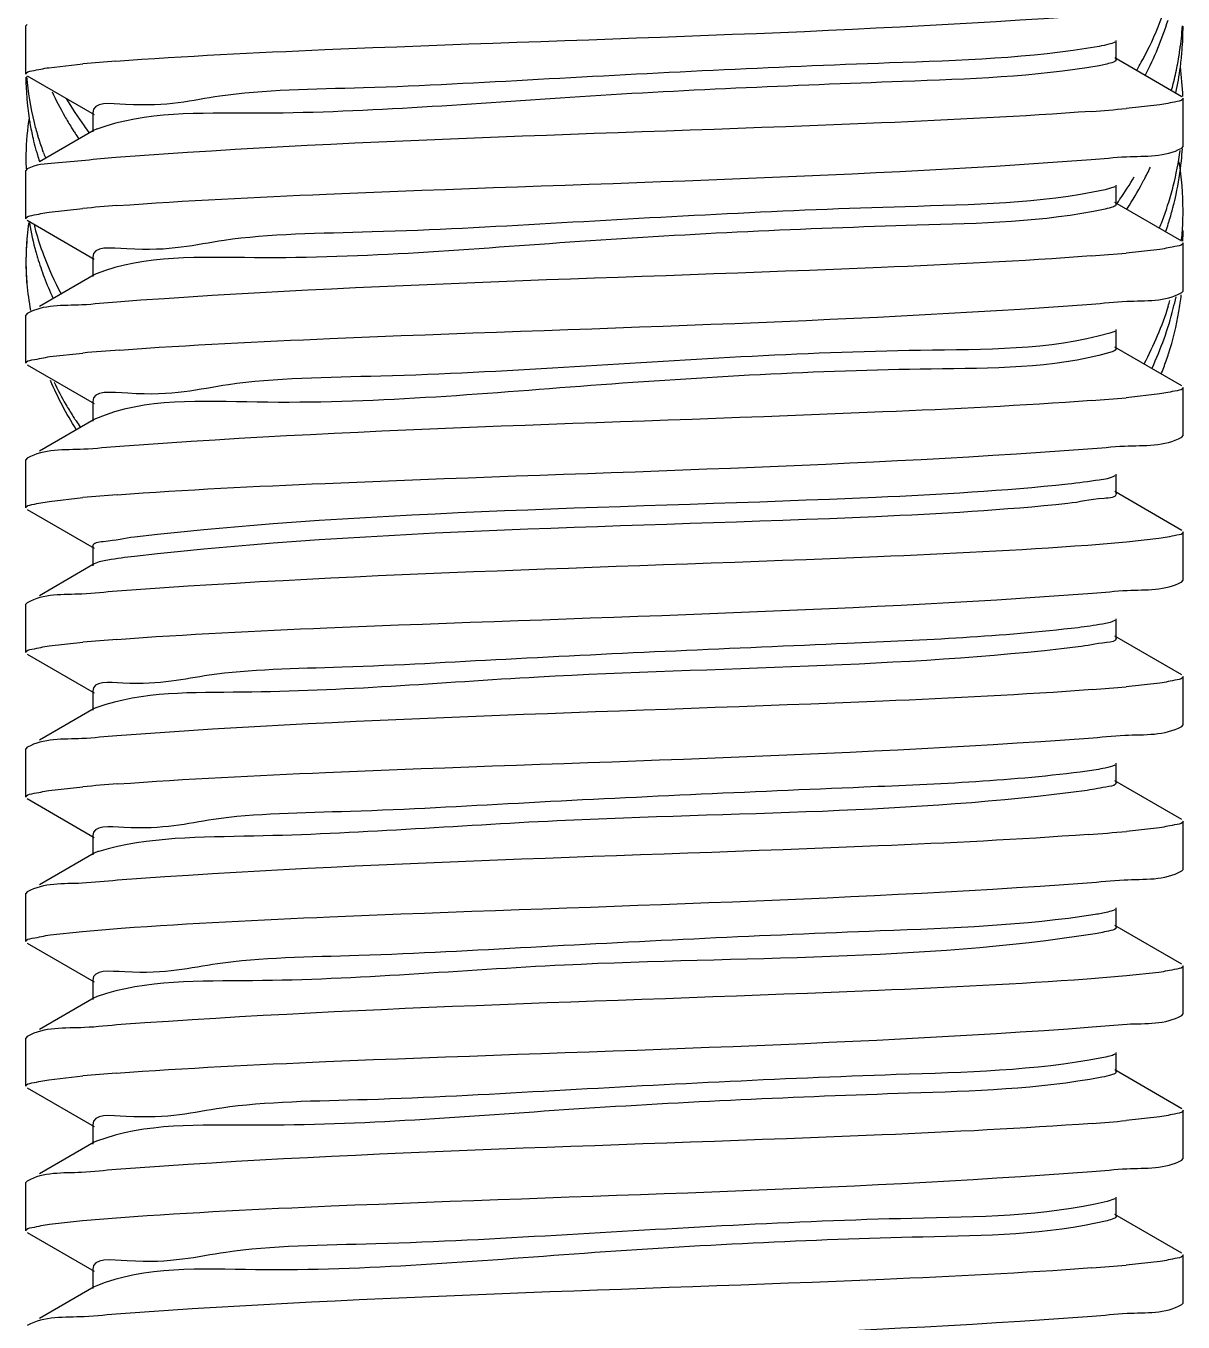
# Model space of a CAD drawing. Extents: x 185245 to 1992634, y -19957 to 755165.
# Drawn here: x 1876454.9 to 1876509.6, y 582530.9 to 582592.1 of the extents above; entities that cross this region are included whole.
import ezdxf

# ---------------------------------------------------------------- set-up
doc = ezdxf.new("R2010")
doc.units = 0
doc.header["$LTSCALE"] = 1000
doc.header["$MEASUREMENT"] = 0
doc.layers.add('02___PRT_ALL_AXES', color=7, linetype='Continuous')

msp = doc.modelspace()

# ---------------------------------------------------------------- linework, layer by layer
at = {"color": 7, "linetype": 'Continuous'}
for p, q in [((1876454.981, 582592.171), (1876454.917, 582592.096)), ((1876454.917, 582589.82), (1876454.917, 582592.096)), ((1876506.402, 582590.503), (1876506.402, 582591.413)), ((1876455.999, 582590.126), (1876457.609, 582590.306)), ((1876509.492, 582588.756), (1876506.329, 582590.587)), ((1876509.429, 582590.149), (1876509.436, 582590.204)), ((1876454.981, 582589.745), (1876458.144, 582587.914)), ((1876508.455, 582588.372), (1876506.868, 582588.195)), ((1876509.556, 582586.405), (1876509.556, 582588.681)), ((1876458.071, 582587.998), (1876458.071, 582587.088)), ((1876458.144, 582587.172), (1876455.555, 582585.673)), ((1876458.224, 582587.21), (1876458.145, 582587.172)), ((1876455.442, 582586.053), (1876455.455, 582586.006)), ((1876455.735, 582586.134), (1876455.717, 582586.181)), ((1876509.492, 582586.33), (1876509.556, 582586.405)), ((1876454.981, 582585.341), (1876454.917, 582585.266)), ((1876454.917, 582582.99), (1876454.917, 582585.266)), ((1876506.402, 582583.673), (1876506.402, 582584.583)), ((1876506.328, 582584.499), (1876505.872, 582584.355)), ((1876456.009, 582583.298), (1876457.605, 582583.476)), ((1876509.492, 582581.926), (1876506.329, 582583.757)), ((1876509.087, 582583.548), (1876509.095, 582583.578)), ((1876454.981, 582582.915), (1876458.144, 582581.084)), ((1876508.858, 582582.743), (1876508.874, 582582.792)), ((1876508.463, 582581.543), (1876506.874, 582581.366)), ((1876509.556, 582579.575), (1876509.556, 582581.851)), ((1876454.917, 582580.978), (1876454.917, 582580.91)), ((1876458.071, 582581.168), (1876458.071, 582580.258)), ((1876458.144, 582580.342), (1876455.555, 582578.843)), ((1876458.227, 582580.381), (1876458.145, 582580.342)), ((1876509.492, 582579.5), (1876509.556, 582579.575)), ((1876454.981, 582578.511), (1876454.917, 582578.436)), ((1876454.917, 582576.16), (1876454.917, 582578.436)), ((1876506.328, 582577.669), (1876506.094, 582577.58)), ((1876506.402, 582576.843), (1876506.402, 582577.753)), ((1876456.05, 582576.474), (1876457.598, 582576.645)), ((1876509.492, 582575.096), (1876506.329, 582576.927)), ((1876454.981, 582576.085), (1876458.144, 582574.254)), ((1876509.556, 582572.745), (1876509.556, 582575.021)), ((1876458.071, 582574.338), (1876458.071, 582573.428)), ((1876508.453, 582574.711), (1876506.869, 582574.535)), ((1876458.144, 582573.512), (1876455.555, 582572.013)), ((1876458.207, 582573.543), (1876458.144, 582573.512)), ((1876509.492, 582572.67), (1876509.556, 582572.745)), ((1876454.981, 582571.681), (1876454.917, 582571.606)), ((1876454.917, 582569.33), (1876454.917, 582571.606)), ((1876506.402, 582570.013), (1876506.402, 582570.923)), ((1876509.492, 582568.266), (1876506.329, 582570.097)), ((1876456.014, 582569.639), (1876457.605, 582569.816)), ((1876454.981, 582569.255), (1876458.144, 582567.424)), ((1876509.556, 582565.915), (1876509.556, 582568.191)), ((1876458.071, 582567.508), (1876458.071, 582566.598)), ((1876506.879, 582567.706), (1876505.067, 582567.559)), ((1876508.414, 582567.876), (1876506.879, 582567.706)), ((1876458.144, 582566.682), (1876455.555, 582565.183)), ((1876509.492, 582565.84), (1876509.556, 582565.915)), ((1876454.981, 582564.851), (1876454.917, 582564.776)), ((1876454.917, 582562.5), (1876454.917, 582564.776)), ((1876506.402, 582563.183), (1876506.402, 582564.093)), ((1876509.492, 582561.436), (1876506.329, 582563.267)), ((1876456.013, 582562.809), (1876457.605, 582562.986)), ((1876454.981, 582562.425), (1876458.144, 582560.594)), ((1876509.556, 582559.085), (1876509.556, 582561.361)), ((1876508.467, 582561.053), (1876506.867, 582560.875)), ((1876458.071, 582560.678), (1876458.071, 582559.768)), ((1876458.144, 582559.852), (1876455.555, 582558.353)), ((1876458.272, 582559.908), (1876458.144, 582559.852)), ((1876509.492, 582559.01), (1876509.556, 582559.085)), ((1876454.981, 582558.021), (1876454.917, 582557.946)), ((1876454.917, 582555.67), (1876454.917, 582557.946)), ((1876506.402, 582556.353), (1876506.402, 582557.263)), ((1876509.492, 582554.606), (1876506.329, 582556.437)), ((1876455.995, 582555.976), (1876457.599, 582556.155)), ((1876454.981, 582555.595), (1876458.144, 582553.764)), ((1876508.449, 582554.221), (1876506.885, 582554.047)), ((1876509.556, 582552.255), (1876509.556, 582554.531)), ((1876458.071, 582553.848), (1876458.071, 582552.938)), ((1876458.144, 582553.022), (1876455.555, 582551.523)), ((1876458.309, 582553.09), (1876458.145, 582553.022)), ((1876509.492, 582552.18), (1876509.556, 582552.255)), ((1876454.981, 582551.191), (1876454.917, 582551.116)), ((1876454.917, 582548.84), (1876454.917, 582551.116)), ((1876506.402, 582549.523), (1876506.402, 582550.433)), ((1876456.056, 582549.155), (1876457.592, 582549.325)), ((1876457.592, 582549.325), (1876459.418, 582549.473)), ((1876509.492, 582547.776), (1876506.329, 582549.607)), ((1876454.981, 582548.765), (1876458.144, 582546.934)), ((1876508.416, 582547.386), (1876506.883, 582547.217)), ((1876509.556, 582545.425), (1876509.556, 582547.701)), ((1876458.071, 582547.018), (1876458.071, 582546.108)), ((1876506.883, 582547.217), (1876505.035, 582547.067)), ((1876458.144, 582546.192), (1876455.555, 582544.693)), ((1876458.247, 582546.239), (1876458.145, 582546.192)), ((1876509.492, 582545.35), (1876509.556, 582545.425)), ((1876454.981, 582544.361), (1876454.917, 582544.286)), ((1876454.917, 582542.01), (1876454.917, 582544.286)), ((1876506.402, 582542.693), (1876506.402, 582543.603)), ((1876456.005, 582542.318), (1876457.607, 582542.496)), ((1876509.492, 582540.946), (1876506.329, 582542.777)), ((1876454.981, 582541.935), (1876458.144, 582540.104)), ((1876508.459, 582540.562), (1876506.867, 582540.385)), ((1876509.556, 582538.595), (1876509.556, 582540.871)), ((1876458.071, 582540.188), (1876458.071, 582539.278)), ((1876458.144, 582539.362), (1876455.555, 582537.863)), ((1876458.243, 582539.407), (1876458.145, 582539.362)), ((1876509.492, 582538.52), (1876509.556, 582538.595)), ((1876454.981, 582537.531), (1876454.917, 582537.456)), ((1876454.917, 582535.18), (1876454.917, 582537.456)), ((1876506.328, 582536.689), (1876505.973, 582536.568)), ((1876506.402, 582535.863), (1876506.402, 582536.773)), ((1876456.029, 582535.491), (1876457.587, 582535.664)), ((1876457.587, 582535.664), (1876459.397, 582535.811)), ((1876509.492, 582534.116), (1876506.329, 582535.947)), ((1876454.981, 582535.105), (1876458.144, 582533.274)), ((1876509.556, 582531.765), (1876509.556, 582534.041)), ((1876458.071, 582533.358), (1876458.071, 582532.448)), ((1876508.48, 582533.735), (1876506.873, 582533.556)), ((1876458.144, 582532.532), (1876455.555, 582531.034)), ((1876458.218, 582532.567), (1876458.145, 582532.532)), ((1876509.492, 582531.69), (1876509.556, 582531.765))]:
    msp.add_line(p, q, dxfattribs=at)
for centre, radius, start, end in [((1876492.857, 582598.439), 16.787, 332.38838, 339.43993), ((1876494.629, 582593.065), 14.928, 351.846, 356.2867), ((1876494.785, 582592.087), 14.771, 355.5353, 359.99493), ((1876494.495, 582593.083), 15.063, 350.64003, 351.8499), ((1876494.636, 582592.099), 14.921, 352.70337, 355.53637), ((1876465.747, 582500.693), 89.982, 94.19792, 95.18889), ((1876491.876, 582598.95), 17.894, 329.99364, 330.43264), ((1876492.052, 582598.851), 17.692, 330.43107, 331.70711), ((1876492.218, 582598.761), 17.503, 331.70877, 332.06198), ((1876492.29, 582598.723), 17.421, 332.06197, 332.42601), ((1876494.272, 582593.125), 15.29, 345.77591, 349.03863), ((1876494.429, 582592.127), 15.13, 347.84052, 352.48893), ((1876494.419, 582593.096), 15.14, 349.0418, 350.63967), ((1876494.676, 582588.214), 14.881, 2.08932, 7.53334), ((1876467.61, 582589.677), 12.694, 180.02636, 188.86428), ((1876467.83, 582590.671), 12.915, 184.28505, 194.08425), ((1876469.725, 582595.234), 14.941, 204.72672, 209.72324), ((1876494.106, 582593.166), 15.461, 344.56355, 345.77831), ((1876470.777, 582596.813), 16.158, 210.24782, 215.73267), ((1876467.758, 582585.782), 12.842, 171.23841, 171.90996), ((1876467.804, 582589.704), 12.889, 188.85142, 189.81542), ((1876470.339, 582595.579), 15.645, 209.70661, 211.99456), ((1876498.628, 582678.954), 91.133, 274.16321, 275.1878), ((1876467.591, 582585.803), 12.674, 171.89905, 179.97887), ((1876467.924, 582589.726), 13.011, 189.81946, 193.08109), ((1876468.123, 582590.739), 13.216, 194.0613, 195.3449), ((1876468.242, 582590.772), 13.339, 195.3456, 196.77793), ((1876470.605, 582595.743), 15.958, 211.98843, 212.3803), ((1876470.717, 582595.815), 16.091, 212.38074, 213.08926), ((1876470.903, 582595.936), 16.313, 213.09015, 214.18599), ((1876471.482, 582597.308), 17.02, 215.69841, 217.04961), ((1876458.629, 582586.198), 1.089, 109.96472, 111.82724), ((1876468.089, 582589.764), 13.18, 193.07947, 195.29782), ((1876468.344, 582590.802), 13.446, 196.77664, 197.22067), ((1876468.537, 582590.864), 13.649, 197.22693, 200.06654), ((1876467.47, 582585.808), 12.553, 180.00084, 182.13638), ((1876468.217, 582589.799), 13.313, 195.29646, 196.33914), ((1876468.372, 582589.845), 13.474, 196.54913, 197.92083), ((1876468.805, 582590.961), 13.933, 200.26671, 201.40137), ((1876494.355, 582588.276), 15.204, 345.78153, 352.20256), ((1876494.684, 582587.265), 14.872, 354.07196, 356.26019), ((1876492.479, 582592.83), 17.209, 332.271, 334.49757), ((1876494.469, 582587.29), 15.089, 347.9337, 354.0596), ((1876494.677, 582583.388), 14.879, 0.02022, 8.83236), ((1876491.257, 582594.494), 18.617, 325.38357, 329.20206), ((1876491.836, 582593.174), 17.938, 327.82959, 332.25258), ((1876493.978, 582588.371), 15.594, 342.41355, 345.78461), ((1876494.241, 582587.337), 15.321, 345.79838, 347.94108), ((1876465.818, 582493.04), 90.808, 94.17199, 95.18887), ((1876490.727, 582594.854), 19.257, 324.66063, 324.99582), ((1876490.808, 582594.797), 19.158, 324.99577, 325.39951), ((1876491.312, 582593.496), 18.553, 327.20312, 327.85011), ((1876493.557, 582588.506), 16.036, 339.38186, 342.03731), ((1876493.756, 582588.439), 15.826, 342.04253, 342.42049), ((1876493.974, 582587.407), 15.598, 342.79148, 345.29681), ((1876494.141, 582587.362), 15.424, 345.30097, 345.6836), ((1876494.801, 582583.394), 14.755, 356.29028, 359.99667), ((1876467.633, 582580.969), 12.716, 171.64501, 177.54802), ((1876467.991, 582584.91), 13.079, 189.36639, 195.44678), ((1876493.304, 582588.599), 16.305, 338.29271, 339.3859), ((1876493.72, 582587.485), 15.863, 341.29634, 342.60487), ((1876468.12, 582585.909), 13.213, 194.03207, 195.29641), ((1876468.453, 582586.004), 13.559, 195.3162, 200.39773), ((1876494.697, 582583.4), 14.86, 354.53631, 356.29189), ((1876494.838, 582582.427), 14.719, 358.04486, 359.99927), ((1876467.475, 582580.978), 12.558, 177.55823, 179.9989), ((1876467.444, 582580.978), 12.528, 180.00002, 180.30728), ((1876467.465, 582580.978), 12.548, 180.30753, 181.50947), ((1876468.225, 582584.971), 13.322, 195.43489, 196.40077), ((1876468.291, 582584.991), 13.391, 196.40017, 196.66388), ((1876468.551, 582585.072), 13.662, 196.67753, 200.78851), ((1876469.32, 582586.339), 14.489, 200.44246, 208.40818), ((1876498.591, 582672.545), 91.555, 274.14649, 275.19053), ((1876467.493, 582580.979), 12.576, 181.5093, 182.21602), ((1876467.539, 582580.981), 12.623, 182.21693, 184.33673), ((1876467.587, 582580.984), 12.671, 184.33573, 184.836), ((1876467.734, 582580.999), 12.818, 184.84799, 190.56833), ((1876469.092, 582585.278), 14.241, 200.79279, 205.0496), ((1876493.856, 582583.579), 15.721, 342.51146, 343.57242), ((1876494.24, 582582.508), 15.323, 345.78042, 347.93101), ((1876466.019, 582483.843), 93.183, 94.10288, 95.18516), ((1876469.821, 582581.761), 15.049, 205.54178, 210.1204), ((1876470.415, 582582.102), 15.734, 210.1074, 212.42835), ((1876498.614, 582665.461), 91.3, 274.15757, 275.18771), ((1876470.688, 582582.273), 16.056, 212.42194, 212.81138), ((1876470.787, 582582.338), 16.174, 212.8116, 213.38186), ((1876470.974, 582582.461), 16.398, 213.38336, 214.5998), ((1876465.828, 582479.251), 90.938, 94.16845, 95.18814), ((1876465.826, 582472.45), 90.908, 94.16941, 95.18818), ((1876498.671, 582651.136), 90.632, 274.17697, 275.18896), ((1876465.84, 582465.463), 91.066, 94.16001, 95.19244), ((1876498.427, 582647.137), 93.474, 274.08736, 275.19138), ((1876458.899, 582551.256), 1.927, 106.44247, 107.81104), ((1876458.7, 582545.027), 1.294, 108.82004, 110.5379), ((1876465.779, 582452.511), 90.355, 94.18636, 95.18864), ((1876498.65, 582630.892), 90.879, 274.17077, 275.18796), ((1876498.649, 582624.052), 90.869, 274.166, 275.19254)]:
    msp.add_arc(centre, radius, start, end, dxfattribs=at)
for points, knots in [([(1876459.16, 582590.434), (1876462.449, 582590.678), (1876477.811, 582591.428), (1876493.196, 582591.727), (1876505.244, 582592.615)], [0, 0, 0, 0, 0.214431, 1, 1, 1, 1]), ([(1876506.328, 582591.329), (1876506.245, 582591.281), (1876505.997, 582591.209), (1876505.749, 582591.158), (1876505.592, 582591.131)], [0, 0, 0, 0, 0.376053, 1, 1, 1, 1]), ([(1876505.592, 582591.131), (1876502.333, 582590.56), (1876493.47, 582590.314), (1876481.803, 582589.728), (1876471.49, 582589.13), (1876464.476, 582589.065), (1876461.225, 582588.157), (1876458.075, 582588.532), (1876458.072, 582587.998)], [0, 0, 0, 0, 0.208314, 0.556741, 0.729964, 0.872592, 0.966425, 1, 1, 1, 1]), ([(1876454.917, 582589.82), (1876454.917, 582589.924), (1876455.446, 582590.016), (1876455.727, 582590.088), (1876455.999, 582590.126)], [0, 0, 0, 0, 0.274937, 1, 1, 1, 1]), ([(1876505.592, 582590.22), (1876502.535, 582589.685), (1876494.163, 582589.413), (1876480.813, 582588.845), (1876468.268, 582587.768), (1876460.581, 582588.068), (1876458.258, 582587.222)], [0, 0, 0, 0, 0.196272, 0.527834, 0.84365, 1, 1, 1, 1]), ([(1876506.401, 582590.503), (1876506.401, 582590.42), (1876506.023, 582590.309), (1876505.796, 582590.256), (1876505.592, 582590.22)], [0, 0, 0, 0, 0.284875, 1, 1, 1, 1]), ([(1876509.556, 582588.681), (1876509.556, 582588.575), (1876509.017, 582588.484), (1876508.732, 582588.411), (1876508.455, 582588.372)], [0, 0, 0, 0, 0.274601, 1, 1, 1, 1]), ([(1876505.244, 582588.062), (1876501.941, 582587.818), (1876486.579, 582587.069), (1876471.193, 582586.775), (1876459.16, 582585.88)], [0, 0, 0, 0, 0.215366, 1, 1, 1, 1]), ([(1876459.16, 582585.88), (1876458.197, 582585.809), (1876456.837, 582585.62), (1876455.364, 582585.561), (1876454.982, 582585.341)], [0, 0, 0, 0, 0.686393, 1, 1, 1, 1]), ([(1876505.211, 582585.783), (1876505.769, 582585.824), (1876507.174, 582586.004), (1876508.728, 582585.891), (1876509.491, 582586.33)], [0, 0, 0, 0, 0.38848, 1, 1, 1, 1]), ([(1876459.211, 582583.607), (1876462.5, 582583.85), (1876477.834, 582584.599), (1876493.19, 582584.899), (1876505.211, 582585.783)], [0, 0, 0, 0, 0.214799, 1, 1, 1, 1]), ([(1876505.872, 582584.355), (1876502.787, 582583.689), (1876493.993, 582583.58), (1876482.385, 582582.912), (1876471.893, 582582.319), (1876464.681, 582582.258), (1876461.335, 582581.318), (1876458.073, 582581.719), (1876458.071, 582581.168)], [0, 0, 0, 0, 0.197523, 0.546874, 0.723198, 0.869167, 0.965506, 1, 1, 1, 1]), ([(1876505.872, 582583.445), (1876502.966, 582582.817), (1876494.625, 582582.668), (1876481.218, 582582.034), (1876468.469, 582580.882), (1876460.56, 582581.307), (1876458.227, 582580.381)], [0, 0, 0, 0, 0.186784, 0.520359, 0.84235, 1, 1, 1, 1]), ([(1876506.401, 582583.673), (1876506.401, 582583.614), (1876506.168, 582583.511), (1876506.007, 582583.474), (1876505.872, 582583.445)], [0, 0, 0, 0, 0.297907, 1, 1, 1, 1]), ([(1876454.917, 582582.99), (1876454.917, 582583.095), (1876455.452, 582583.186), (1876455.734, 582583.259), (1876456.009, 582583.298)], [0, 0, 0, 0, 0.274752, 1, 1, 1, 1]), ([(1876509.556, 582581.851), (1876509.556, 582581.746), (1876509.021, 582581.654), (1876508.738, 582581.582), (1876508.463, 582581.543)], [0, 0, 0, 0, 0.274732, 1, 1, 1, 1]), ([(1876505.211, 582581.23), (1876501.912, 582580.987), (1876486.578, 582580.239), (1876471.221, 582579.942), (1876459.211, 582579.054)], [0, 0, 0, 0, 0.215509, 1, 1, 1, 1]), ([(1876505.233, 582578.955), (1876505.788, 582578.996), (1876507.185, 582579.175), (1876508.732, 582579.063), (1876509.491, 582579.5)], [0, 0, 0, 0, 0.388393, 1, 1, 1, 1]), ([(1876459.211, 582579.054), (1876458.66, 582579.013), (1876457.272, 582578.835), (1876455.736, 582578.945), (1876454.982, 582578.511)], [0, 0, 0, 0, 0.38831, 1, 1, 1, 1]), ([(1876459.352, 582576.788), (1876462.654, 582577.028), (1876477.948, 582577.773), (1876493.265, 582578.073), (1876505.233, 582578.955)], [0, 0, 0, 0, 0.216208, 1, 1, 1, 1]), ([(1876506.094, 582577.58), (1876503.216, 582576.766), (1876494.47, 582576.9), (1876482.965, 582576.087), (1876472.3, 582575.509), (1876464.885, 582575.451), (1876461.45, 582574.479), (1876458.069, 582574.908), (1876458.071, 582574.338)], [0, 0, 0, 0, 0.186288, 0.536533, 0.716094, 0.865568, 0.964542, 1, 1, 1, 1]), ([(1876506.094, 582576.669), (1876503.376, 582575.901), (1876495.06, 582575.976), (1876481.658, 582575.202), (1876468.697, 582574.007), (1876460.562, 582574.541), (1876458.207, 582573.543)], [0, 0, 0, 0, 0.176522, 0.51169, 0.840168, 1, 1, 1, 1]), ([(1876506.401, 582576.843), (1876506.401, 582576.804), (1876506.278, 582576.72), (1876506.173, 582576.691), (1876506.094, 582576.669)], [0, 0, 0, 0, 0.320077, 1, 1, 1, 1]), ([(1876454.917, 582576.16), (1876454.917, 582576.268), (1876455.474, 582576.358), (1876455.765, 582576.434), (1876456.05, 582576.474)], [0, 0, 0, 0, 0.274062, 1, 1, 1, 1]), ([(1876509.556, 582575.021), (1876509.556, 582574.915), (1876509.016, 582574.824), (1876508.73, 582574.751), (1876508.453, 582574.711)], [0, 0, 0, 0, 0.274571, 1, 1, 1, 1]), ([(1876505.233, 582574.401), (1876501.954, 582574.16), (1876486.66, 582573.414), (1876471.344, 582573.108), (1876459.352, 582572.234)], [0, 0, 0, 0, 0.214714, 1, 1, 1, 1]), ([(1876505.067, 582572.113), (1876505.644, 582572.154), (1876507.096, 582572.34), (1876508.703, 582572.217), (1876509.491, 582572.67)], [0, 0, 0, 0, 0.388851, 1, 1, 1, 1]), ([(1876459.352, 582572.234), (1876458.782, 582572.193), (1876457.348, 582572.01), (1876455.76, 582572.129), (1876454.982, 582571.681)], [0, 0, 0, 0, 0.388708, 1, 1, 1, 1]), ([(1876459.218, 582569.948), (1876462.488, 582570.189), (1876477.772, 582570.936), (1876493.077, 582571.244), (1876505.067, 582572.113)], [0, 0, 0, 0, 0.21429, 1, 1, 1, 1]), ([(1876506.329, 582570.839), (1876506.112, 582570.713), (1876505.344, 582570.61), (1876504.616, 582570.5), (1876504.12, 582570.447)], [0, 0, 0, 0, 0.334937, 1, 1, 1, 1]), ([(1876504.12, 582570.447), (1876501.105, 582570.127), (1876486.406, 582569.309), (1876471.654, 582569.27), (1876460.046, 582567.951)], [0, 0, 0, 0, 0.206066, 1, 1, 1, 1]), ([(1876506.401, 582570.013), (1876506.402, 582569.805), (1876505.233, 582569.766), (1876504.69, 582569.597), (1876504.12, 582569.536)], [0, 0, 0, 0, 0.266311, 1, 1, 1, 1]), ([(1876454.917, 582569.33), (1876454.917, 582569.435), (1876455.454, 582569.527), (1876455.738, 582569.6), (1876456.014, 582569.639)], [0, 0, 0, 0, 0.274675, 1, 1, 1, 1]), ([(1876504.12, 582569.536), (1876501.105, 582569.217), (1876486.406, 582568.398), (1876471.654, 582568.359), (1876460.046, 582567.04)], [0, 0, 0, 0, 0.206066, 1, 1, 1, 1]), ([(1876509.556, 582568.191), (1876509.556, 582568.082), (1876508.995, 582567.992), (1876508.701, 582567.916), (1876508.414, 582567.876)], [0, 0, 0, 0, 0.273913, 1, 1, 1, 1]), ([(1876460.046, 582567.951), (1876459.552, 582567.895), (1876459.075, 582567.753), (1876458.07, 582567.69), (1876458.072, 582567.508)], [0, 0, 0, 0, 0.732092, 1, 1, 1, 1]), ([(1876505.067, 582567.559), (1876501.759, 582567.32), (1876486.475, 582566.576), (1876471.169, 582566.277), (1876459.218, 582565.395)], [0, 0, 0, 0, 0.216791, 1, 1, 1, 1]), ([(1876460.046, 582567.04), (1876459.622, 582566.992), (1876458.993, 582566.894), (1876458.334, 582566.792), (1876458.144, 582566.682)], [0, 0, 0, 0, 0.660111, 1, 1, 1, 1]), ([(1876505.272, 582565.298), (1876505.821, 582565.338), (1876507.206, 582565.516), (1876508.739, 582565.407), (1876509.491, 582565.84)], [0, 0, 0, 0, 0.388284, 1, 1, 1, 1]), ([(1876459.218, 582565.395), (1876458.666, 582565.354), (1876457.276, 582565.175), (1876455.737, 582565.286), (1876454.982, 582564.851)], [0, 0, 0, 0, 0.388335, 1, 1, 1, 1]), ([(1876459.216, 582563.118), (1876462.513, 582563.361), (1876477.866, 582564.111), (1876493.242, 582564.408), (1876505.272, 582565.298)], [0, 0, 0, 0, 0.215098, 1, 1, 1, 1]), ([(1876506.329, 582564.009), (1876506.154, 582563.908), (1876505.559, 582563.807), (1876504.987, 582563.717), (1876504.604, 582563.671)], [0, 0, 0, 0, 0.343232, 1, 1, 1, 1]), ([(1876504.604, 582563.671), (1876500.986, 582563.241), (1876491.981, 582562.844), (1876480.287, 582562.352), (1876470.465, 582561.765), (1876463.952, 582561.685), (1876460.961, 582560.858), (1876458.07, 582561.167), (1876458.072, 582560.678)], [0, 0, 0, 0, 0.234227, 0.580164, 0.745965, 0.88067, 0.968589, 1, 1, 1, 1]), ([(1876506.401, 582563.183), (1876506.403, 582563.016), (1876505.494, 582562.941), (1876505.054, 582562.814), (1876504.604, 582562.761)], [0, 0, 0, 0, 0.269121, 1, 1, 1, 1]), ([(1876454.917, 582562.5), (1876454.917, 582562.605), (1876455.454, 582562.697), (1876455.738, 582562.77), (1876456.013, 582562.809)], [0, 0, 0, 0, 0.274682, 1, 1, 1, 1]), ([(1876504.604, 582562.761), (1876496.153, 582561.756), (1876482.88, 582561.83), (1876467.595, 582560.46), (1876460.445, 582560.668), (1876458.272, 582559.908)], [0, 0, 0, 0, 0.549921, 0.851211, 1, 1, 1, 1]), ([(1876509.556, 582561.361), (1876509.556, 582561.257), (1876509.023, 582561.165), (1876508.74, 582561.092), (1876508.467, 582561.053)], [0, 0, 0, 0, 0.274803, 1, 1, 1, 1]), ([(1876505.272, 582560.744), (1876501.978, 582560.501), (1876486.625, 582559.751), (1876471.25, 582559.453), (1876459.216, 582558.565)], [0, 0, 0, 0, 0.214898, 1, 1, 1, 1]), ([(1876505.09, 582558.454), (1876505.664, 582558.496), (1876507.108, 582558.68), (1876508.707, 582558.559), (1876509.491, 582559.01)], [0, 0, 0, 0, 0.388831, 1, 1, 1, 1]), ([(1876459.216, 582558.565), (1876458.665, 582558.524), (1876457.275, 582558.345), (1876455.737, 582558.456), (1876454.982, 582558.021)], [0, 0, 0, 0, 0.388327, 1, 1, 1, 1]), ([(1876459.234, 582556.289), (1876462.508, 582556.531), (1876477.795, 582557.277), (1876493.102, 582557.584), (1876505.09, 582558.454)], [0, 0, 0, 0, 0.214542, 1, 1, 1, 1]), ([(1876506.328, 582557.179), (1876506.193, 582557.101), (1876505.748, 582557.008), (1876505.316, 582556.934), (1876505.032, 582556.896)], [0, 0, 0, 0, 0.353542, 1, 1, 1, 1]), ([(1876505.032, 582556.896), (1876501.54, 582556.422), (1876492.58, 582556.063), (1876480.877, 582555.545), (1876470.86, 582554.952), (1876464.153, 582554.878), (1876461.061, 582554.02), (1876458.073, 582554.354), (1876458.072, 582553.848)], [0, 0, 0, 0, 0.224495, 0.571413, 0.739998, 0.877661, 0.967782, 1, 1, 1, 1]), ([(1876454.917, 582555.67), (1876454.917, 582555.774), (1876455.444, 582555.866), (1876455.724, 582555.937), (1876455.995, 582555.976)], [0, 0, 0, 0, 0.274967, 1, 1, 1, 1]), ([(1876505.032, 582555.985), (1876496.75, 582554.862), (1876483.514, 582554.996), (1876468.067, 582553.723), (1876460.704, 582553.799), (1876458.353, 582553.104)], [0, 0, 0, 0, 0.536061, 0.842785, 1, 1, 1, 1]), ([(1876506.402, 582556.353), (1876506.402, 582556.222), (1876505.725, 582556.124), (1876505.376, 582556.032), (1876505.032, 582555.985)], [0, 0, 0, 0, 0.273392, 1, 1, 1, 1]), ([(1876509.556, 582554.531), (1876509.556, 582554.425), (1876509.013, 582554.334), (1876508.727, 582554.26), (1876508.449, 582554.221)], [0, 0, 0, 0, 0.274455, 1, 1, 1, 1]), ([(1876505.09, 582553.901), (1876501.785, 582553.661), (1876486.499, 582552.917), (1876471.191, 582552.617), (1876459.234, 582551.736)], [0, 0, 0, 0, 0.216545, 1, 1, 1, 1]), ([(1876505.035, 582551.62), (1876505.616, 582551.662), (1876507.078, 582551.849), (1876508.698, 582551.724), (1876509.491, 582552.18)], [0, 0, 0, 0, 0.388954, 1, 1, 1, 1]), ([(1876459.234, 582551.736), (1876458.68, 582551.695), (1876457.284, 582551.516), (1876455.74, 582551.627), (1876454.982, 582551.191)], [0, 0, 0, 0, 0.388405, 1, 1, 1, 1]), ([(1876459.418, 582549.473), (1876462.698, 582549.71), (1876477.904, 582550.45), (1876493.132, 582550.761), (1876505.035, 582551.62)], [0, 0, 0, 0, 0.216013, 1, 1, 1, 1]), ([(1876506.328, 582550.349), (1876506.227, 582550.291), (1876505.913, 582550.21), (1876505.603, 582550.151), (1876505.404, 582550.12)], [0, 0, 0, 0, 0.366681, 1, 1, 1, 1]), ([(1876505.404, 582550.12), (1876502.053, 582549.59), (1876493.152, 582549.292), (1876481.465, 582548.737), (1876471.258, 582548.14), (1876464.357, 582548.071), (1876461.164, 582547.182), (1876458.075, 582547.542), (1876458.072, 582547.018)], [0, 0, 0, 0, 0.214366, 0.562247, 0.733734, 0.874498, 0.966936, 1, 1, 1, 1]), ([(1876454.917, 582548.84), (1876454.917, 582548.949), (1876455.477, 582549.039), (1876455.77, 582549.115), (1876456.056, 582549.155)], [0, 0, 0, 0, 0.273953, 1, 1, 1, 1]), ([(1876505.404, 582549.209), (1876497.141, 582547.903), (1876483.713, 582548.269), (1876468.174, 582546.81), (1876460.609, 582547.046), (1876458.283, 582546.252)], [0, 0, 0, 0, 0.531437, 0.84384, 1, 1, 1, 1]), ([(1876506.402, 582549.523), (1876506.401, 582549.424), (1876505.923, 582549.314), (1876505.655, 582549.249), (1876505.404, 582549.209)], [0, 0, 0, 0, 0.279746, 1, 1, 1, 1]), ([(1876509.556, 582547.701), (1876509.556, 582547.592), (1876508.996, 582547.502), (1876508.703, 582547.426), (1876508.416, 582547.386)], [0, 0, 0, 0, 0.273934, 1, 1, 1, 1]), ([(1876505.035, 582547.067), (1876501.751, 582546.83), (1876486.545, 582546.09), (1876471.317, 582545.78), (1876459.418, 582544.919)], [0, 0, 0, 0, 0.216278, 1, 1, 1, 1]), ([(1876459.418, 582544.919), (1876458.84, 582544.878), (1876457.384, 582544.692), (1876455.772, 582544.816), (1876454.982, 582544.361)], [0, 0, 0, 0, 0.388902, 1, 1, 1, 1]), ([(1876459.183, 582542.625), (1876462.475, 582542.87), (1876477.835, 582543.62), (1876493.217, 582543.917), (1876505.259, 582544.807)], [0, 0, 0, 0, 0.214716, 1, 1, 1, 1]), ([(1876505.259, 582544.807), (1876505.81, 582544.848), (1876507.2, 582545.026), (1876508.737, 582544.916), (1876509.491, 582545.35)], [0, 0, 0, 0, 0.388304, 1, 1, 1, 1]), ([(1876505.717, 582543.344), (1876502.528, 582542.737), (1876493.695, 582542.541), (1876482.048, 582541.925), (1876471.659, 582541.328), (1876464.562, 582541.265), (1876461.27, 582540.343), (1876458.075, 582540.729), (1876458.071, 582540.188)], [0, 0, 0, 0, 0.203823, 0.552642, 0.727155, 0.87117, 0.966043, 1, 1, 1, 1]), ([(1876506.328, 582543.519), (1876506.257, 582543.478), (1876506.052, 582543.414), (1876505.846, 582543.369), (1876505.717, 582543.344)], [0, 0, 0, 0, 0.383917, 1, 1, 1, 1]), ([(1876505.717, 582542.433), (1876502.72, 582541.863), (1876494.359, 582541.635), (1876480.979, 582541.045), (1876468.348, 582539.933), (1876460.568, 582540.288), (1876458.243, 582539.407)], [0, 0, 0, 0, 0.192381, 0.524853, 0.843231, 1, 1, 1, 1]), ([(1876506.401, 582542.693), (1876506.401, 582542.621), (1876506.088, 582542.512), (1876505.89, 582542.466), (1876505.717, 582542.433)], [0, 0, 0, 0, 0.289583, 1, 1, 1, 1]), ([(1876454.917, 582542.01), (1876454.917, 582542.114), (1876455.449, 582542.206), (1876455.731, 582542.279), (1876456.005, 582542.318)], [0, 0, 0, 0, 0.274834, 1, 1, 1, 1]), ([(1876509.556, 582540.871), (1876509.556, 582540.766), (1876509.019, 582540.674), (1876508.735, 582540.601), (1876508.459, 582540.562)], [0, 0, 0, 0, 0.274668, 1, 1, 1, 1]), ([(1876505.259, 582540.253), (1876501.96, 582540.01), (1876486.6, 582539.26), (1876471.218, 582538.964), (1876459.183, 582538.072)], [0, 0, 0, 0, 0.215136, 1, 1, 1, 1]), ([(1876459.183, 582538.072), (1876458.636, 582538.032), (1876457.257, 582537.854), (1876455.731, 582537.962), (1876454.982, 582537.531)], [0, 0, 0, 0, 0.388224, 1, 1, 1, 1]), ([(1876505.251, 582537.976), (1876505.803, 582538.017), (1876507.195, 582538.196), (1876508.735, 582538.085), (1876509.491, 582538.52)], [0, 0, 0, 0, 0.388363, 1, 1, 1, 1]), ([(1876459.397, 582535.811), (1876462.705, 582536.051), (1876477.99, 582536.795), (1876493.298, 582537.094), (1876505.251, 582537.976)], [0, 0, 0, 0, 0.216727, 1, 1, 1, 1]), ([(1876505.973, 582536.568), (1876502.97, 582535.848), (1876494.201, 582535.824), (1876482.629, 582535.106), (1876472.064, 582534.518), (1876464.766, 582534.458), (1876461.383, 582533.505), (1876458.071, 582533.917), (1876458.071, 582533.358)], [0, 0, 0, 0, 0.192848, 0.542579, 0.720249, 0.867673, 0.965105, 1, 1, 1, 1]), ([(1876505.973, 582535.658), (1876503.14, 582534.978), (1876494.813, 582534.908), (1876481.4, 582534.227), (1876468.562, 582533.052), (1876460.559, 582533.524), (1876458.218, 582532.567)], [0, 0, 0, 0, 0.182551, 0.516838, 0.841522, 1, 1, 1, 1]), ([(1876506.401, 582535.863), (1876506.401, 582535.813), (1876506.219, 582535.717), (1876506.082, 582535.684), (1876505.973, 582535.658)], [0, 0, 0, 0, 0.305772, 1, 1, 1, 1]), ([(1876454.917, 582535.18), (1876454.917, 582535.287), (1876455.462, 582535.378), (1876455.75, 582535.452), (1876456.029, 582535.491)], [0, 0, 0, 0, 0.274367, 1, 1, 1, 1]), ([(1876509.556, 582534.041), (1876509.556, 582533.938), (1876509.03, 582533.845), (1876508.751, 582533.774), (1876508.48, 582533.735)], [0, 0, 0, 0, 0.275017, 1, 1, 1, 1]), ([(1876505.251, 582533.423), (1876501.979, 582533.181), (1876486.694, 582532.435), (1876471.387, 582532.127), (1876459.397, 582531.258)], [0, 0, 0, 0, 0.214372, 1, 1, 1, 1]), ([(1876505.257, 582531.147), (1876505.808, 582531.187), (1876507.198, 582531.366), (1876508.736, 582531.256), (1876509.491, 582531.69)], [0, 0, 0, 0, 0.388319, 1, 1, 1, 1]), ([(1876459.397, 582531.258), (1876458.822, 582531.216), (1876457.373, 582531.031), (1876455.768, 582531.154), (1876454.982, 582530.701)], [0, 0, 0, 0, 0.388876, 1, 1, 1, 1]), ([(1876459.204, 582528.967), (1876462.498, 582529.211), (1876477.85, 582529.96), (1876493.224, 582530.258), (1876505.257, 582531.147)], [0, 0, 0, 0, 0.214927, 1, 1, 1, 1])]:
    msp.add_open_spline(points, degree=3, knots=knots, dxfattribs=at)
for points in [[(1876507.767, 582589.758), (1876508.2, 582590.598), (1876508.566, 582591.476), (1876508.85, 582592.377)], [(1876508.85, 582578.854), (1876508.554, 582577.914), (1876508.168, 582576.999), (1876507.71, 582576.127)], [(1876508.091, 582575.933), (1876508.509, 582576.836), (1876508.849, 582577.78), (1876509.093, 582578.744)]]:
    msp.add_open_spline(points, degree=3, dxfattribs=at)
at = {"layer": '02___PRT_ALL_AXES', "color": 7, "linetype": 'Continuous'}
for p, q in [((1876454.917, 582589.82), (1876454.917, 582592.096)), ((1876509.556, 582586.405), (1876509.556, 582588.681)), ((1876454.917, 582582.99), (1876454.917, 582585.266)), ((1876509.556, 582579.575), (1876509.556, 582581.851)), ((1876454.917, 582580.978), (1876454.917, 582580.91)), ((1876454.917, 582576.16), (1876454.917, 582578.436)), ((1876509.556, 582572.745), (1876509.556, 582575.021)), ((1876454.917, 582569.33), (1876454.917, 582571.606)), ((1876509.556, 582565.915), (1876509.556, 582568.191)), ((1876454.917, 582562.5), (1876454.917, 582564.776)), ((1876509.556, 582559.085), (1876509.556, 582561.361)), ((1876454.917, 582555.67), (1876454.917, 582557.946)), ((1876509.556, 582552.255), (1876509.556, 582554.531)), ((1876454.917, 582548.84), (1876454.917, 582551.116)), ((1876509.556, 582545.425), (1876509.556, 582547.701)), ((1876454.917, 582542.01), (1876454.917, 582544.286)), ((1876509.556, 582538.595), (1876509.556, 582540.871)), ((1876454.917, 582535.18), (1876454.917, 582537.456)), ((1876509.556, 582531.765), (1876509.556, 582534.041))]:
    msp.add_line(p, q, dxfattribs=at)
for centre, radius, start, end in [((1876468.683, 582580.902), 13.767, 172.1103, 177.16226), ((1876468.55, 582580.909), 13.634, 177.16702, 179.99886), ((1876468.533, 582580.91), 13.617, 180.00025, 181.39902), ((1876468.581, 582580.911), 13.664, 181.39966, 183.69349), ((1876468.631, 582580.914), 13.714, 183.69263, 184.45126), ((1876495.667, 582580.933), 13.89, 350.36186, 353.62002), ((1876495.268, 582581.009), 14.297, 342.08508, 350.32897), ((1876494.935, 582581.109), 14.644, 341.83987, 342.11069), ((1876494.678, 582581.197), 14.916, 338.76752, 341.42536), ((1876494.89, 582581.124), 14.692, 341.4311, 341.8398), ((1876494.458, 582581.281), 15.152, 338.346, 338.77329)]:
    msp.add_arc(centre, radius, start, end, dxfattribs=at)
msp.add_open_spline([(1876457.289, 582573.036), (1876456.826, 582573.77), (1876456.417, 582574.542), (1876456.077, 582575.341)], degree=3, dxfattribs=at)

doc.saveas('drawing.dxf')
